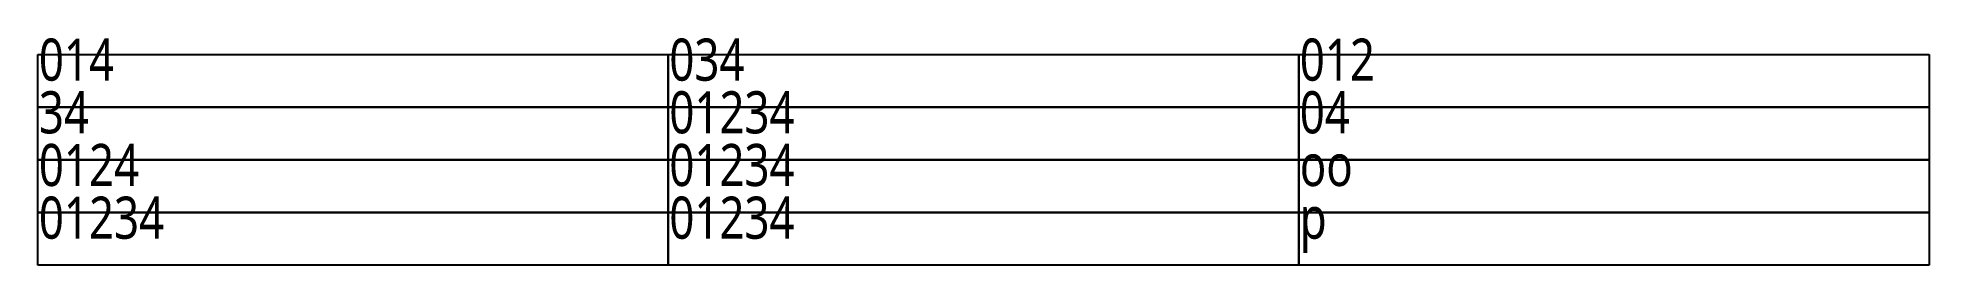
# Model space of a CAD drawing. Extents: x 0 to 1800, y -200 to 16.
import ezdxf

# ---------------------------------------------------------------- set-up
doc = ezdxf.new("R2010")
doc.units = 0
doc.styles.add('微软雅黑 Light', font='')
doc.styles.get('微软雅黑 Light').set_extended_font_data('微软雅黑 Light')

msp = doc.modelspace()

# ---------------------------------------------------------------- linework, layer by layer
for p, q in [((0, 0), (600, 0)), ((0, -50), (0, 0)), ((600, 0), (600, -50)), ((600, 0), (1200, 0)), ((600, -50), (600, 0)), ((1200, 0), (1200, -50)), ((1200, 0), (1800, 0)), ((1200, -50), (1200, 0)), ((1800, 0), (1800, -50)), ((600, -50), (0, -50)), ((0, -50), (600, -50)), ((0, -100), (0, -50)), ((1200, -50), (600, -50)), ((600, -50), (600, -100)), ((600, -50), (1200, -50)), ((600, -100), (600, -50)), ((1800, -50), (1200, -50)), ((1200, -50), (1200, -100)), ((1200, -50), (1800, -50)), ((1200, -100), (1200, -50)), ((1800, -50), (1800, -100)), ((600, -100), (0, -100)), ((0, -100), (600, -100)), ((0, -150), (0, -100)), ((1200, -100), (600, -100)), ((600, -100), (600, -150)), ((600, -100), (1200, -100)), ((600, -150), (600, -100)), ((1800, -100), (1200, -100)), ((1200, -100), (1200, -150)), ((1200, -100), (1800, -100)), ((1200, -150), (1200, -100)), ((1800, -100), (1800, -150)), ((600, -150), (0, -150)), ((0, -150), (600, -150)), ((0, -200), (0, -150)), ((1200, -150), (600, -150)), ((600, -150), (600, -200)), ((600, -150), (1200, -150)), ((600, -200), (600, -150)), ((1800, -150), (1200, -150)), ((1200, -150), (1200, -200)), ((1200, -150), (1800, -150)), ((1200, -200), (1200, -150)), ((1800, -150), (1800, -200)), ((600, -200), (0, -200)), ((1200, -200), (600, -200)), ((1800, -200), (1200, -200))]:
    msp.add_line(p, q)

# ---------------------------------------------------------------- texts
at = {"style": '微软雅黑 Light', "width": 0.8}
for s, p in [('014', (1, -25)), ('034', (601, -25)), ('012', (1201, -25)), ('34', (1, -75)), ('01234', (601, -75)), ('04', (1201, -75)), ('0124', (1, -125)), ('01234', (601, -125)), ('oo', (1201, -125)), ('01234', (1, -175)), ('01234', (601, -175)), ('p', (1201, -175))]:
    msp.add_text(s, height=40, dxfattribs=at).set_placement(p)

doc.saveas('drawing.dxf')
